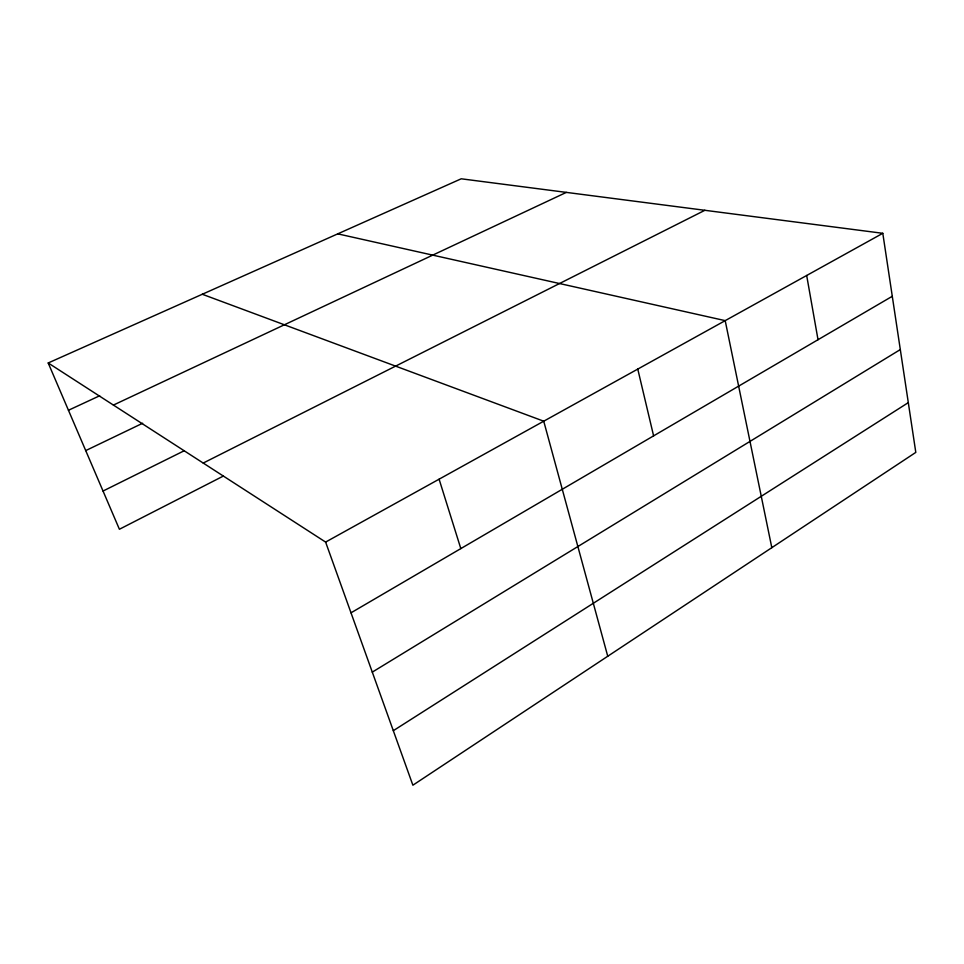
<?xml version="1.0" encoding="UTF-8"?>
<svg xmlns="http://www.w3.org/2000/svg" width="964" height="964" viewBox="0 0 964 964"><rect width="100%" height="100%" fill="white"/><g stroke="black" fill="none" stroke-linecap="round" stroke-linejoin="round"><path stroke-width="1.45" d="M393.312 730.688L908.305 402.627M372.285 672.125L900.316 349.571M351.004 612.815L892.29 296.285M325.615 542.081L882.795 233.3L915.8 452.393L412.881 785.202L325.615 542.081L48.2 362.97L461.226 178.798L882.795 233.3M223.335 476.071L119.403 529.26L48.2 362.97M203.223 463.057L704.865 210.297M103.04 491.038L184.196 450.754M85.724 450.598L142.636 423.256M113.403 405.073L566.338 192.39M68.456 410.266L99.654 395.782M337.762 233.854L725.193 320.638L771.815 547.673M202.295 294.261L543.732 421.196L607.742 656.243M439.102 479.192L460.816 548.6M637.77 369.092L653.604 435.861M806.675 275.487L818.026 339.714"/></g></svg>
